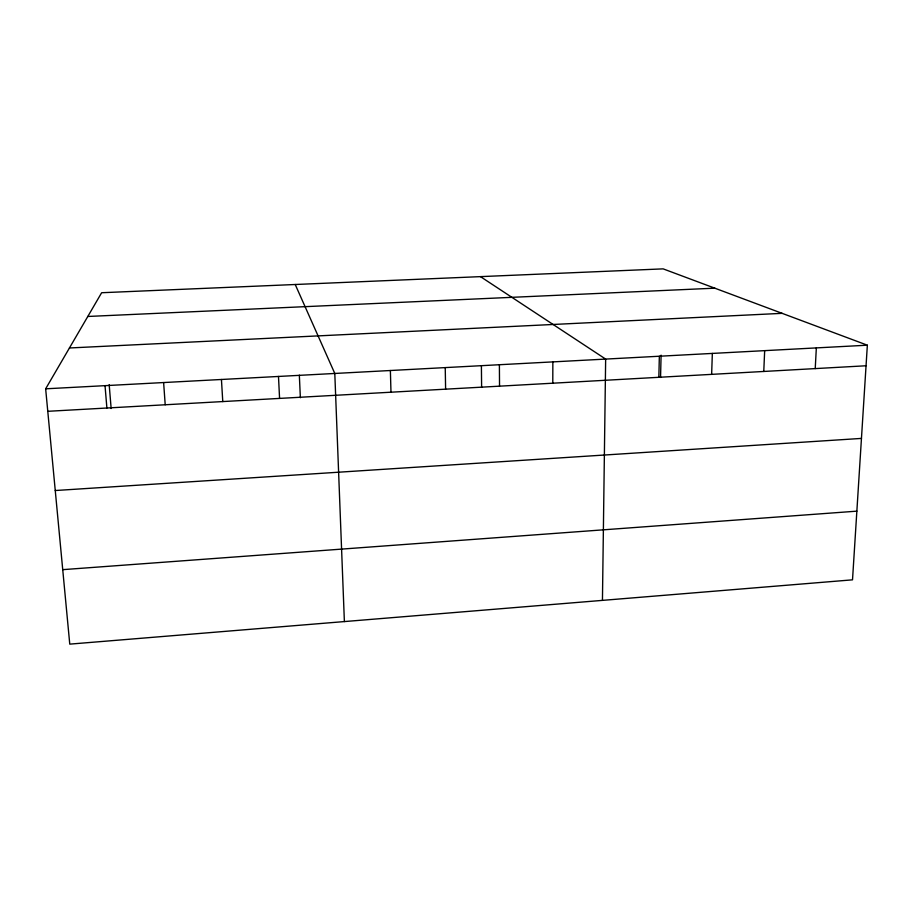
<?xml version="1.0" encoding="UTF-8"?>
<svg xmlns="http://www.w3.org/2000/svg" width="913" height="913" viewBox="0 0 913 913"><rect width="100%" height="100%" fill="white"/><g stroke="black" fill="none" stroke-linecap="round" stroke-linejoin="round"><path stroke-width="1.37" d="M552.787 383.209L552.856 361.89M602.443 600.377L605.65 359.083L480.455 276.628M658.844 377.309L659.346 356.241M660.556 377.457L661.092 355.168M711.638 374.364L712.345 353.422M763.77 371.465L764.672 350.649M815.229 368.601L816.336 347.899M867.35 345.194L852.514 579.835L69.765 644.133L45.65 388.812L101.64 292.731L663.146 268.867L867.35 345.194L45.65 388.812M62.735 569.655L856.862 511.154M55.259 490.532L861.461 438.411M47.773 411.307L866.049 365.771M69.445 347.979L782.133 313.342M87.796 316.469L714.811 288.177M295.219 284.502L334.797 373.463L344.384 621.57M109.183 384.658L111.146 408.499M105.029 385.663L106.889 408.02M163.621 382.558L165.207 404.767M221.437 379.488L222.772 401.572M278.488 376.453L279.572 398.41M299.338 375.163L300.366 397.737M390.376 370.518L390.981 392.213M445.236 367.608L445.612 389.166M481.402 366.102L481.619 387.42M499.388 364.732L499.537 386.165"/></g></svg>
